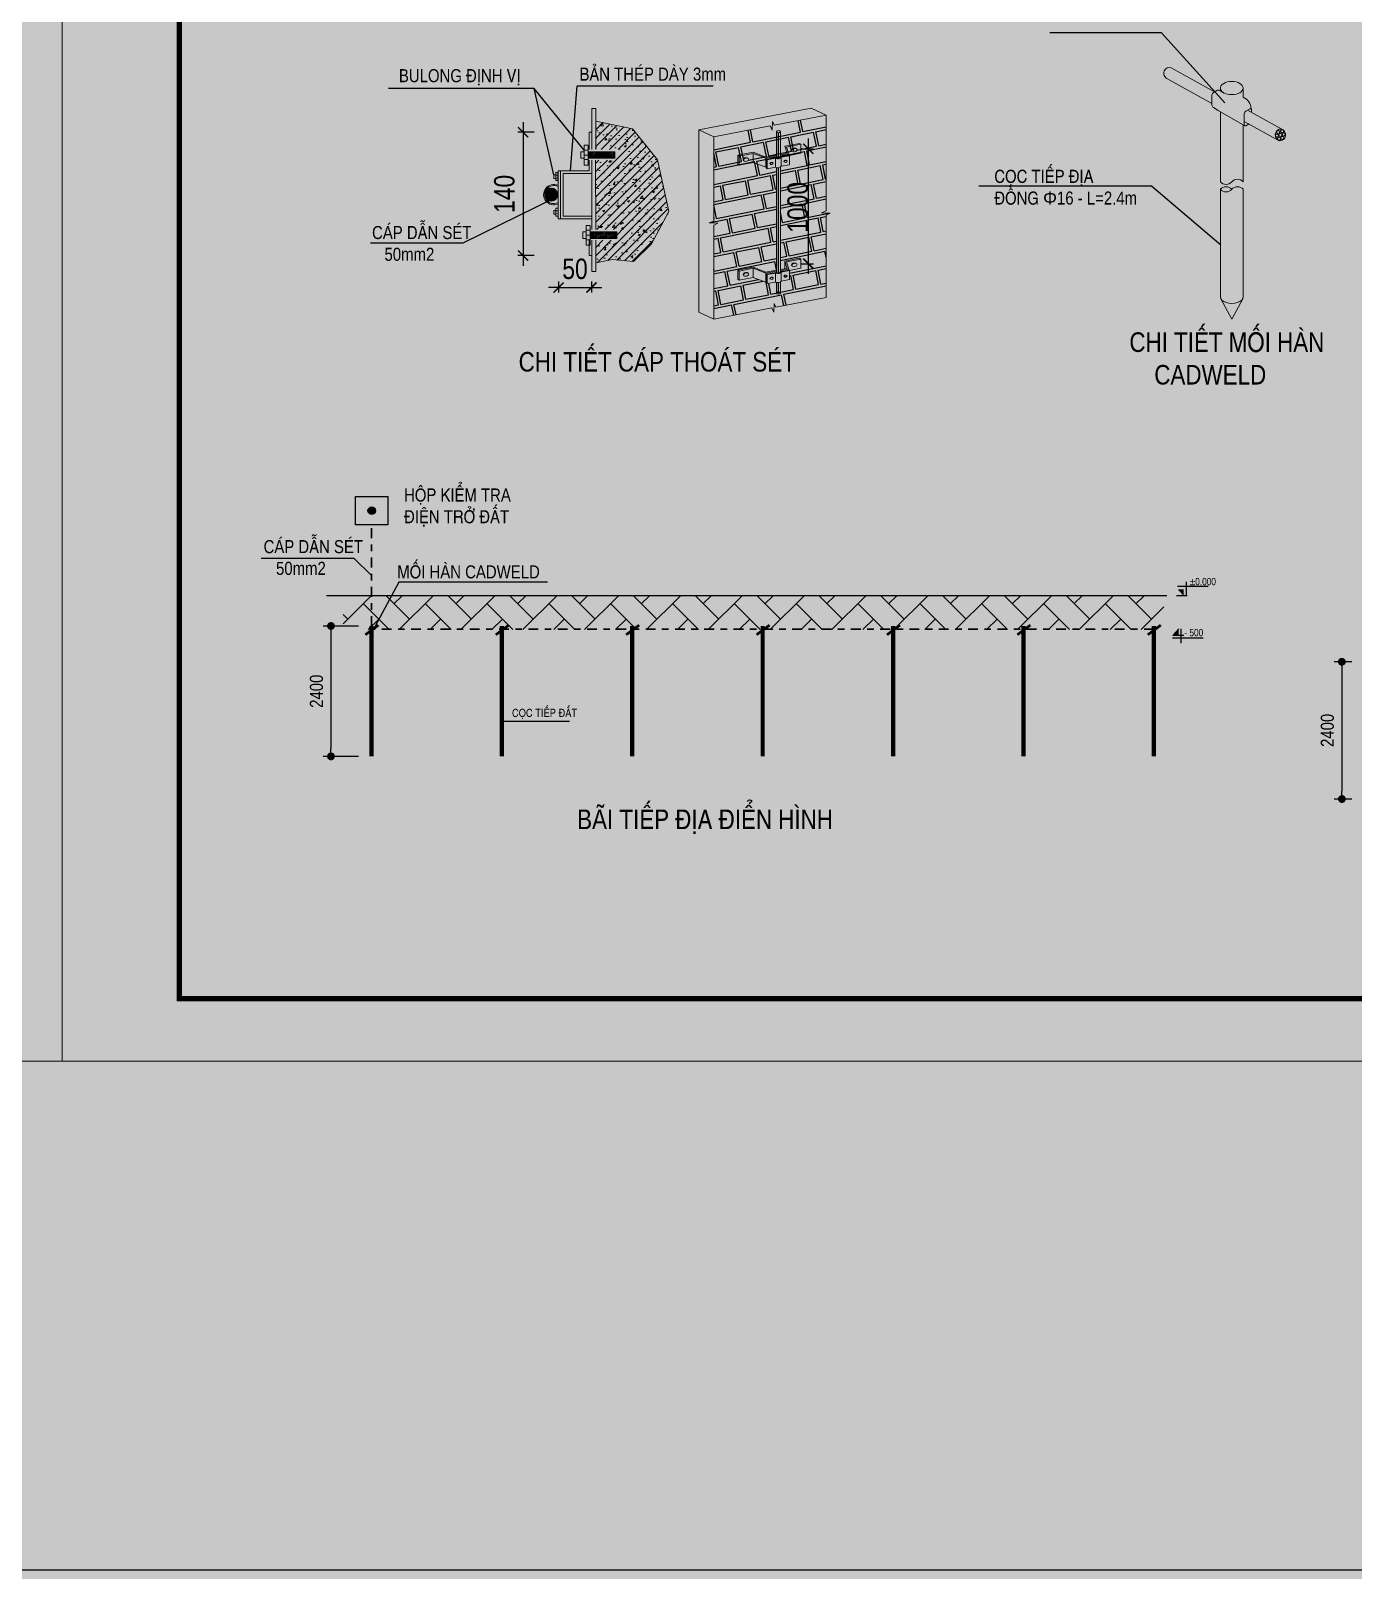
# Model space of a CAD drawing. Header units: millimetres. Extents: x 100 to 288, y -65 to 177.
# Drawn here: x 158.38 to 178.68, y -64.85 to -41.23 of the extents above; entities that cross this region are included whole.
import ezdxf

# ---------------------------------------------------------------- set-up
doc = ezdxf.new("R2010")
doc.units = ezdxf.units.MM
doc.header["$LTSCALE"] = 0.3
doc.header["$MEASUREMENT"] = 0
doc.header["$PDMODE"] = 2
for name, pattern in [('ACAD_ISO03W100', [30, 12, -18]), ('DASHDOT', [1, 0.5, -0.25, 0, -0.25]), ('DASHED', [0.75, 0.5, -0.25])]:
    doc.linetypes.add(name, pattern=pattern)
doc.layers.get('0').update_dxf_attribs({"linetype": 'CONTINUOUS', "lineweight": 13})
doc.layers.get('DEFPOINTS').update_dxf_attribs({"linetype": 'CONTINUOUS', "lineweight": 13})
for name, color, linetype in [('DAUCAT7', 7, 'CONTINUOUS'), ('DAY DAN SET', 100, 'CONTINUOUS'), ('DAY_AM_TRAN', 1, 'DASHDOT'), ('HACTH', 8, 'CONTINUOUS'), ('HATCH', 8, 'CONTINUOUS'), ('LAYER 1', 1, 'CONTINUOUS'), ('LAYER3', 34, 'CONTINUOUS'), ('LAYER7', 7, 'CONTINUOUS'), ('RANH', 1, 'CONTINUOUS'), ('SET', 5, 'CONTINUOUS'), ('TEXT', 1, 'CONTINUOUS'), ('wall', 7, 'CONTINUOUS')]:
    doc.layers.add(name, color=color, linetype=linetype)
doc.layers.add('ELECTRIC-LINE-10', color=4, linetype='ACAD_ISO03W100', lineweight=20)
doc.layers.add('HACH', color=8, linetype='CONTINUOUS', lineweight=13)
doc.styles.add('AVO', font='VAVON.TTF')
doc.styles.add('HELVE-KT', font='VHELVCN.TTF')
doc.styles.add('style1', font='VHELVCN.TTF')
doc.styles.add('text dim', font='VHARIAL.TTF', dxfattribs={"width": 0.8})
doc.styles.add('VNI-HELVE', font='VHELVCN.TTF', dxfattribs={"height": 0.2})
doc.dimstyles.new('1-100', dxfattribs={"dimtxt": 0.2, "dimasz": 0.12, "dimexe": 0.12, "dimexo": 0.2, "dimgap": 0.12, "dimtad": 1, "dimdec": 3, "dimzin": 4, "dimdsep": 46, "dimtxsty": 'HELVE-KT', "dimblk1": 'DOT', "dimblk2": 'DOT', "dimsah": 1, "dimcen": -0.18, "dimadec": 3, "dimazin": 0, "dimtfac": 1, "dimtdec": 3, "dimtmove": 2, "dimatfit": 3, "dimldrblk": 'DOT', "dimfxl": 0, "dimtolj": 1, "dimtzin": 4, "dimarcsym": 0})
doc.dimstyles.new('1-50', dxfattribs={"dimtxt": 0.2, "dimasz": 0.12, "dimexe": 0.12, "dimexo": 0.2, "dimgap": 0.12, "dimtad": 1, "dimdec": 3, "dimlfac": 0.5, "dimzin": 4, "dimdsep": 46, "dimtxsty": 'HELVE-KT', "dimblk1": 'DOT', "dimblk2": 'DOT', "dimsah": 1, "dimcen": -0.18, "dimadec": 3, "dimazin": 0, "dimtfac": 1, "dimtdec": 3, "dimtmove": 2, "dimatfit": 3, "dimldrblk": 'DOT', "dimfxl": 0, "dimtolj": 1, "dimtzin": 4, "dimarcsym": 0})
doc.dimstyles.new('1.100 chu 300', dxfattribs={"dimtxt": 200, "dimasz": 120, "dimexe": 100, "dimexo": 100, "dimgap": 100, "dimtad": 1, "dimdec": 0, "dimzin": 0, "dimdsep": 46, "dimtxsty": 'style1', "dimblk": 'DOT', "dimcen": 10, "dimclrd": 8, "dimclre": 8, "dimclrt": 21, "dimadec": 0, "dimazin": 0, "dimtfac": 1, "dimtdec": 0, "dimtofl": 0, "dimtmove": 0, "dimatfit": 3, "dimldrblk": 'DOT', "dimfxl": 0, "dimtolj": 1, "dimtzin": 0, "dimarcsym": 0})
doc.dimstyles.new('LE', dxfattribs={"dimscale": 0, "dimtxt": 150, "dimasz": 200, "dimexe": 1, "dimexo": 20, "dimgap": 75, "dimtad": 1, "dimdec": 0, "dimlfac": 5, "dimzin": 12, "dimdsep": 46, "dimtxsty": 'style1', "dimcen": 2.5, "dimdle": 1, "dimclrd": 8, "dimclre": 8, "dimclrt": 3, "dimadec": 0, "dimazin": 0, "dimtfac": 1, "dimtdec": 0, "dimtmove": 0, "dimatfit": 3, "dimfxl": 0, "dimarcsym": 0})

# ---------------------------------------------------------------- blocks, each defined once
blk = doc.blocks.new('_DOT')
at = {"color": 0, "linetype": 'ByBlock'}
blk.add_line((-0.5, 0), (-1, 0), dxfattribs=at)
at = {"color": 0, "linetype": 'ByBlock', "const_width": 0.5}
blk.add_lwpolyline([(-0.25, 0, 1), (0.25, 0, 1)], format="xyb", close=True, dxfattribs=at)
blk = doc.blocks.new('*D1015')
at = {"layer": 'DEFPOINTS', "color": 0, "linetype": 'Continuous', "lineweight": -2, "ltscale": 0.08}
for p in [(163.607, -50.361), (162.985, -52.362), (163.607, -52.362)]:
    blk.add_point(p, dxfattribs=at)
at = {"layer": 'HACTH', "color": 0, "linetype": 'Continuous', "lineweight": -2, "ltscale": 0.08}
for p, q in [((163.407, -50.361), (162.865, -50.361)), ((162.985, -50.481), (162.985, -52.242)), ((163.407, -52.362), (162.865, -52.362))]:
    blk.add_line(p, q, dxfattribs=at)
at = {"layer": 'HACTH', "color": 0, "linetype": 'Continuous', "lineweight": -2, "ltscale": 0.08, "xscale": 0.12, "yscale": 0.12, "zscale": 0.12}
for p, rotation in [((162.985, -50.361), 90), ((162.985, -52.362), 270)]:
    blk.add_blockref('_DOT', p, dxfattribs=dict(at, rotation=rotation))
at = {"layer": 'HACTH', "color": 0, "linetype": 'Continuous', "ltscale": 0.08, "insert": (162.763, -51.362), "char_height": 0.2, "attachment_point": 5, "rotation": 90, "style": 'HELVE-KT'}
blk.add_mtext('\\A1;2400', dxfattribs=at)
blk = doc.blocks.new('_ARCHTICK')
at = {"color": 0, "linetype": 'ByBlock', "const_width": 0.15}
blk.add_lwpolyline([(-0.5, -0.5), (0.5, 0.5)], dxfattribs=at)
blk = doc.blocks.new('*D1018')
at = {"layer": 'DEFPOINTS', "color": 0, "lineweight": -2}
for p in [(178.653, -50.91, -4.415), (178.501, -53.016), (178.653, -53.016, -4.415)]:
    blk.add_point(p, dxfattribs=at)
at = {"layer": 'LAYER 1', "color": 0, "lineweight": -2}
for p, q in [((178.453, -50.91), (178.381, -50.91)), ((178.501, -51.03), (178.501, -52.896)), ((178.453, -53.016), (178.381, -53.016))]:
    blk.add_line(p, q, dxfattribs=at)
at = {"layer": 'LAYER 1', "color": 0, "lineweight": -2, "xscale": 0.12, "yscale": 0.12, "zscale": 0.12}
for p, rotation in [((178.501, -50.91), 90), ((178.501, -53.016), 270)]:
    blk.add_blockref('_DOT', p, dxfattribs=dict(at, rotation=rotation))
at = {"layer": 'LAYER 1', "color": 0, "insert": (178.279, -51.963), "char_height": 0.2, "attachment_point": 5, "rotation": 90, "style": 'HELVE-KT'}
blk.add_mtext('\\A1;2400', dxfattribs=at)

msp = doc.modelspace()

# ---------------------------------------------------------------- hatches: boundary and pattern name
h = msp.add_hatch()
h.set_pattern_fill('AR-CONC', color=256, scale=0.045651, style=0)
h.set_pattern_definition([(50, (128.06276, -64.81456), (0.3274373, -0.028647), [0.0342383, -0.3766217]), (355, (128.06276, -64.81456), (-0.0633415, 0.3433841), [0.0273907, -0.3012974]), (100.4514, (128.09005, -64.81694), (0.264096, 0.3147369), [0.029098, -0.3200792]), (46.1842, (128.06276, -64.72325), (0.4872075, -0.0755613), [0.0513575, -0.5649326]), (96.6356, (128.10336, -64.72955), (0.426684, 0.4446957), [0.043647, -0.480119]), (351.1842, (128.06276, -64.72325), (0.4266836, 0.444696), [0.041086, -0.451946]), (21, (128.1084, -64.74608), (0.2724948, -0.1838), [0.0342383, -0.3766217]), (326, (128.1084, -64.74608), (0.1110762, 0.331039), [0.0273907, -0.3012974]), (71.4514, (128.13112, -64.7614), (0.383571, 0.1472388), [0.029098, -0.3200792]), (37.5, (128.06276, -64.81456), (0.0055511, 0.15196977), [0, -0.2976453, 0, -0.3058625, 0, -0.3024387]), (7.5, (128.06276, -64.81456), (0.1200942, 0.18005336), [0, -0.1743873, 0, -0.2907976, 0, -0.1152691]), (327.5, (127.96096, -64.81456), (0.24369592, -0.01029655), [0, -0.1141278, 0, -0.3560787, 0, -0.4724891]), (317.5, (127.9153, -64.81456), (0.266231, 0.045699), [0, -0.1483661, 0, -0.2364728, 0, -0.3355357])])
h.paths.add_polyline_path([(167.99552, -43.20469), (167.61499, -42.73019), (167.0478, -42.61308), (167.0478, -42.78301), (167.0478, -43.04666), (167.55684, -43.04666), (167.55684, -43.21076), (167.04705, -43.21076), (167.04999, -44.27702), (167.55684, -44.27702), (167.55684, -44.44112), (167.04924, -44.44112), (167.04924, -44.67547), (167.04924, -44.78566), (167.30687, -44.73786), (167.62799, -44.76886), (167.90239, -44.49481), (168.17223, -43.99968)])
h = msp.add_hatch()
h.set_pattern_fill('ANSI32', color=8, scale=0.074532, style=0)
h.set_pattern_definition([(45, (135.325356, -64.619172), (-0.019763398, 0.019763398), []), (45, (135.338532, -64.619172), (-0.019763398, 0.019763398), [])])
h.paths.add_polyline_path([(166.97535, -43.08413), (167.34047, -43.08413), (167.34047, -43.18259), (166.97535, -43.18259), (166.93246, -43.18259), (166.93246, -43.08413)])
h = msp.add_hatch()
h.set_pattern_fill('ANSI37', color=8, scale=0.104345, style=0)
h.set_pattern_definition([(45, (149.474264, -51.604801), (-0.009222919, 0.009222919), []), (135, (149.474264, -51.604801), (-0.009222919, -0.009222919), [])])
h.paths.add_polyline_path([(166.46651, -43.74002, 1), (166.26791, -43.74002, 1)])
h = msp.add_hatch()
h.set_pattern_fill('ANSI32', color=8, scale=0.074532, style=0)
h.set_pattern_definition([(45, (135.36028, -65.848235), (-0.019763398, 0.019763398), []), (45, (135.373455, -65.848235), (-0.019763398, 0.019763398), [])])
h.paths.add_polyline_path([(167.01028, -44.31319), (167.3754, -44.31319), (167.3754, -44.41165), (167.01028, -44.41165), (166.96739, -44.41165), (166.96739, -44.31319)])
at = {"layer": 'HACH'}
h = msp.add_hatch(dxfattribs=at)
h.set_pattern_fill('ANSI31', color=256, scale=0.730418, style=0)
h.set_pattern_definition([(45, (128.06276, -64.814555), (-0.06456043, 0.06456043), [])])
h.paths.add_polyline_path([(167.99552, -43.20469), (167.61499, -42.73019), (167.0478, -42.61308), (167.0478, -42.78301), (167.0478, -43.04666), (167.55684, -43.04666), (167.55684, -43.21076), (167.04705, -43.21076), (167.04999, -44.27702), (167.55684, -44.27702), (167.55684, -44.44112), (167.04924, -44.44112), (167.04924, -44.67547), (167.04924, -44.78566), (167.30687, -44.73786), (167.62799, -44.76886), (167.90239, -44.49481), (168.17223, -43.99968)])
at = {"layer": 'HACTH'}
h = msp.add_hatch(dxfattribs=at)
h.set_pattern_fill('AR-BRELM', color=256, scale=0.097824, angle=11.5, style=0)
h.set_pattern_definition([(11.5, (106.3833, -74.39997), (-0.1040287, 0.511317), [0.7459067, -0.036684]), (11.5, (106.3394, -74.1843), (-0.1040287, 0.511317), [0.7459067, -0.036684]), (11.5, (106.523, -74.1053), (-0.1040287, 0.511317), [0.3546114, -0.036684]), (11.5, (106.4791, -73.8896), (-0.1040287, 0.511317), [0.3546114, -0.036684]), (101.5, (106.3833, -74.4), (-0.76688, -0.1560235), [0.2201036, -0.3016887]), (101.5, (106.34734, -74.4073), (-0.76688, -0.1560235), [0.2201036, -0.3016887]), (101.5, (106.523, -74.1053), (-0.38344, -0.0780117), [0.2201036, -0.3016887]), (101.5, (106.48705, -74.1126), (-0.38344, -0.0780117), [0.2201036, -0.3016887])])
h.paths.add_polyline_path([(168.86052, -42.85281), (168.86052, -44.147), (168.79149, -44.1759), (168.92416, -44.18099), (168.86052, -44.21158), (168.86052, -45.65091), (169.75408, -45.47936), (169.78467, -45.54301), (169.78977, -45.41033), (169.81385, -45.46789), (170.5835, -45.32012), (170.5835, -44.05458), (170.64714, -44.02399), (170.51447, -44.01889), (170.5835, -43.99), (170.5835, -42.52202), (169.78723, -42.67489), (169.76314, -42.61734), (169.75805, -42.75001), (169.72746, -42.68637)])
h.paths.add_polyline_path([(169.82346, -44.48686), (169.82346, -44.90155), (169.66105, -44.93069), (169.46614, -44.85463), (169.23189, -44.8996), (169.23189, -45.0379), (169.25058, -45.05123), (169.46493, -45.01007), (169.65734, -45.08435), (169.66958, -45.0822), (169.66958, -45.09918), (169.67839, -45.10654), (169.80904, -45.08354, 0.34902481), (169.89605, -45.06822), (170.02436, -45.0452), (170.02436, -44.90225), (170.19738, -44.86945), (170.19738, -44.73116), (170.1787, -44.71783), (169.95133, -44.76148), (169.95133, -44.87862), (169.88215, -44.89102), (169.88215, -44.48686), (169.88215, -43.31726, -0.21921384), (169.82346, -43.32638)], flags=16)
h.paths.add_polyline_path([(169.67839, -44.96812), (169.67839, -44.96825), (169.67851, -44.96822)], flags=0)
h.paths.add_polyline_path([(170.0141, -44.89908), (170.0141, -44.89774), (170.01544, -44.89884)], flags=0)
h.paths.add_polyline_path([(169.67839, -43.20521), (169.67851, -43.20518), (169.67839, -43.20508)], flags=16)
edge = h.paths.add_edge_path(flags=16)
edge.add_ellipse((169.3574, -43.20424), major_axis=(0.03948, 0.00821), ratio=0.63103008, start_angle=0, end_angle=360)
edge.add_ellipse((169.35145, -43.1983), major_axis=(0.03948, 0.00821), ratio=0.63103008, start_angle=13.899275, end_angle=211.092421, ccw=False)
h.paths.add_polyline_path([(170.0141, -43.13604), (170.0141, -43.1347), (170.01544, -43.1358)], flags=16)
edge = h.paths.add_edge_path(flags=16)
edge.add_ellipse((169.74973, -43.26351), major_axis=(0.02369, 0.00493), ratio=0.63103008, start_angle=0, end_angle=360)
edge.add_ellipse((169.74616, -43.25995), major_axis=(0.02369, 0.00493), ratio=0.63103008, start_angle=13.899275, end_angle=211.092421, ccw=False)
edge = h.paths.add_edge_path(flags=16)
edge.add_ellipse((169.96356, -43.23028), major_axis=(0.02369, 0.00493), ratio=0.63103008, start_angle=0, end_angle=360)
edge.add_ellipse((169.95999, -43.22672), major_axis=(0.02369, 0.00493), ratio=0.63103008, start_angle=13.899275, end_angle=211.092421, ccw=False)
edge = h.paths.add_edge_path(flags=0)
edge.add_ellipse((169.35145, -44.96134), major_axis=(0.03948, 0.00821), ratio=0.63103008, start_angle=13.899275, end_angle=211.092421, ccw=False)
edge.add_ellipse((169.3574, -44.96728), major_axis=(0.03948, 0.00821), ratio=0.63103008, start_angle=0, end_angle=360)
edge = h.paths.add_edge_path(flags=0)
edge.add_ellipse((170.09273, -44.8148), major_axis=(0.03948, 0.00821), ratio=0.63103008, start_angle=13.899275, end_angle=211.092421, ccw=False)
edge.add_ellipse((170.09868, -44.82074), major_axis=(0.03948, 0.00821), ratio=0.63103008, start_angle=0, end_angle=360)
edge = h.paths.add_edge_path(flags=0)
edge.add_ellipse((169.74616, -45.02299), major_axis=(0.02369, 0.00493), ratio=0.63103008, start_angle=13.899275, end_angle=211.092421, ccw=False)
edge.add_ellipse((169.74973, -45.02655), major_axis=(0.02369, 0.00493), ratio=0.63103008, start_angle=0, end_angle=360)
edge = h.paths.add_edge_path(flags=16)
edge.add_ellipse((170.09273, -43.05176), major_axis=(0.03948, 0.00821), ratio=0.63103008, start_angle=13.899275, end_angle=211.092421, ccw=False)
edge.add_ellipse((170.09868, -43.0577), major_axis=(0.03948, 0.00821), ratio=0.63103008, start_angle=0, end_angle=360)
edge = h.paths.add_edge_path(flags=0)
edge.add_ellipse((169.95999, -44.98976), major_axis=(0.02369, 0.00493), ratio=0.63103008, start_angle=13.899275, end_angle=211.092421, ccw=False)
edge.add_ellipse((169.96356, -44.99333), major_axis=(0.02369, 0.00493), ratio=0.63103008, start_angle=0, end_angle=360)
at = {"layer": 'HATCH', "lineweight": -2}
for points in [[(163.66786, -48.59067, 1), (163.55304, -48.59067, 1)], [(175.98385, -49.80018), (176.07276, -49.80018), (176.07276, -49.89945)], [(175.99655, -50.40442), (175.99655, -50.50711), (175.90459, -50.50711)]]:
    msp.add_hatch(color=256, dxfattribs=at).paths.add_polyline_path(points)
h = msp.add_hatch(dxfattribs=at)
h.set_pattern_fill('AR-HBONE', color=256, scale=0.003302, style=0)
h.set_pattern_definition([(45, (160.15894, -47.17063), (5e-17, 0.4744994), [1.006565, -0.335522]), (135, (160.3962, -46.93338), (5e-17, 0.4744994), [1.006565, -0.335522])])
h.paths.add_polyline_path([(175.7663, -49.9005), (163.17184, -49.9005), (163.17184, -50.41576), (175.7663, -50.41576)])

# ---------------------------------------------------------------- linework, layer by layer
for p, q in [((166.9872, -42.78301), (166.9872, -42.41812)), ((166.9872, -42.41812), (167.0478, -42.41812)), ((167.0478, -42.78301), (167.0478, -42.41812)), ((168.63056, -42.74511), (170.35354, -42.41432)), ((169.78723, -42.67489), (170.5835, -42.52202)), ((170.35354, -42.41432), (170.5835, -42.52202)), ((170.5835, -42.52202), (170.5835, -43.99)), ((167.0478, -42.61308), (167.61499, -42.73019)), ((167.61499, -42.73019), (167.99552, -43.20469)), ((168.63056, -42.74511), (168.63056, -45.54322)), ((168.63056, -42.74511), (168.86052, -42.85281)), ((168.86052, -42.85281), (169.72746, -42.68637)), ((169.75805, -42.75001), (169.72746, -42.68637)), ((169.76314, -42.61734), (169.75805, -42.75001)), ((169.78723, -42.67489), (169.76314, -42.61734)), ((166.87228, -42.98205), (166.87228, -43.28673)), ((166.93246, -42.98205), (166.87228, -42.98205)), ((166.93246, -43.28673), (166.93246, -42.98205)), ((166.94831, -43.04666), (166.94831, -42.78301)), ((166.94831, -42.78301), (166.9872, -42.78301)), ((166.9872, -43.04666), (166.9872, -42.78301)), ((167.0478, -43.04666), (167.0478, -42.78301)), ((168.86052, -42.85281), (168.86052, -44.147)), ((169.82346, -43.17844), (169.82346, -42.77514)), ((169.88215, -43.16762), (169.88215, -42.77514)), ((169.95133, -42.99844), (170.1787, -42.95478)), ((169.97727, -43.01038), (170.19738, -42.96812)), ((170.19738, -42.96812), (170.1787, -42.95478)), ((170.19738, -42.96812), (170.19738, -43.10641)), ((166.87228, -43.08198), (166.8181, -43.08198)), ((166.8181, -43.08198), (166.8181, -43.18281)), ((166.8181, -43.18281), (166.87228, -43.18281)), ((166.87228, -43.05667), (166.93246, -43.05667)), ((166.87228, -43.13439), (166.93246, -43.13336)), ((166.87228, -43.20383), (166.93246, -43.20383)), ((166.94831, -43.37524), (166.94831, -43.21076)), ((166.97535, -43.08413), (167.34047, -43.08413)), ((166.97535, -43.18259), (167.34047, -43.18259)), ((166.98645, -43.21076), (166.98939, -44.27702)), ((167.04705, -43.2106), (167.04999, -44.27685)), ((167.34047, -43.18259), (167.34047, -43.08413)), ((167.35611, -43.21076), (167.52021, -43.04666)), ((167.48523, -43.21076), (167.55684, -43.13915)), ((167.99552, -43.20469), (168.17223, -43.99968)), ((169.23189, -43.13656), (169.46614, -43.09159)), ((169.23189, -43.13656), (169.23189, -43.27485)), ((169.23189, -43.13656), (169.25058, -43.14989)), ((169.25058, -43.14989), (169.46493, -43.10874)), ((169.25058, -43.14989), (169.25058, -43.28819)), ((169.46493, -43.10874), (169.46493, -43.24703)), ((169.46493, -43.10874), (169.65734, -43.18302)), ((169.46614, -43.09159), (169.66105, -43.16765)), ((169.65734, -43.18302), (169.82346, -43.15377)), ((169.65734, -43.18302), (169.65734, -43.32131)), ((169.66105, -43.16765), (169.82346, -43.13851)), ((169.66958, -43.19784), (169.81064, -43.17254)), ((169.66958, -43.19784), (169.66958, -43.33613)), ((169.67851, -43.20518), (169.66958, -43.19784)), ((169.67839, -43.20521), (169.80904, -43.18177)), ((169.67839, -43.20521), (169.67839, -43.3435)), ((169.80904, -43.18177), (169.80904, -43.32049)), ((169.88215, -43.12798), (169.98851, -43.1089)), ((169.88215, -43.14343), (170.0141, -43.12031)), ((169.89165, -43.158), (170.01544, -43.1358)), ((169.89636, -43.1661), (170.02436, -43.14314)), ((169.89636, -43.1661), (169.89636, -43.30512)), ((169.95133, -42.99844), (169.98851, -43.1089)), ((169.97727, -43.01038), (170.0141, -43.12031)), ((170.0141, -43.12031), (170.0141, -43.13604)), ((170.02436, -43.14314), (170.01544, -43.1358)), ((170.02048, -43.13994), (170.19738, -43.10641)), ((170.02436, -43.14314), (170.02436, -43.28216)), ((166.40471, -43.4368), (166.40471, -43.49326)), ((166.43505, -43.4368), (166.40471, -43.4368)), ((166.43461, -43.40209), (166.43461, -43.52628)), ((166.46831, -43.40209), (166.43461, -43.40209)), ((166.43461, -43.44387), (166.46831, -43.44387)), ((166.46831, -43.52628), (166.46831, -43.40209)), ((166.94831, -43.37524), (166.47107, -43.37712)), ((166.47107, -43.37712), (166.47107, -44.11253)), ((166.50996, -43.37524), (166.50996, -44.11253)), ((166.9872, -43.41415), (166.548, -43.41415)), ((166.54801, -43.41415), (166.54801, -44.07364)), ((166.87228, -43.28673), (166.93246, -43.28673)), ((169.23189, -43.27485), (169.25058, -43.28819)), ((169.25058, -43.28819), (169.46493, -43.24703)), ((169.46493, -43.24703), (169.65734, -43.32131)), ((169.65734, -43.32131), (169.66958, -43.31916)), ((169.66958, -43.33613), (169.67839, -43.3435)), ((169.67839, -43.3435), (169.80904, -43.32049)), ((169.82346, -44.48686), (169.82346, -43.32638)), ((169.88215, -44.48686), (169.88215, -43.31726)), ((169.89636, -43.30512), (170.02436, -43.28216)), ((166.40471, -43.49326), (166.43505, -43.49326)), ((166.43461, -43.4874), (166.46831, -43.48682)), ((166.43461, -43.52628), (166.46831, -43.52628)), ((166.43687, -43.98282), (166.40653, -43.98282)), ((166.40653, -43.98282), (166.40653, -44.03928)), ((166.40653, -44.03928), (166.43687, -44.03928)), ((166.47013, -43.94811), (166.43642, -43.94811)), ((166.43642, -43.94811), (166.43642, -44.0723)), ((166.43642, -43.98989), (166.47013, -43.98989)), ((166.43642, -44.03342), (166.47013, -44.03284)), ((166.43642, -44.0723), (166.47013, -44.0723)), ((166.47013, -44.0723), (166.47013, -43.94811)), ((166.47107, -44.11253), (166.98894, -44.11243)), ((166.54801, -44.07364), (166.99435, -44.07364)), ((168.17223, -43.99968), (167.90239, -44.49481)), ((168.86052, -44.147), (168.79149, -44.1759)), ((168.79149, -44.1759), (168.92416, -44.18099)), ((170.5835, -43.99), (170.51447, -44.01889)), ((170.51447, -44.01889), (170.64714, -44.02399)), ((170.64714, -44.02399), (170.5835, -44.05458)), ((170.5835, -44.05458), (170.5835, -45.32012)), ((166.90383, -44.31199), (166.84965, -44.31199)), ((166.84965, -44.31199), (166.84965, -44.41283)), ((166.84965, -44.41283), (166.90383, -44.41283)), ((166.90383, -44.21207), (166.90383, -44.51675)), ((166.96401, -44.21207), (166.90383, -44.21207)), ((166.90383, -44.28669), (166.96401, -44.28669)), ((166.90383, -44.36441), (166.96401, -44.36338)), ((166.96401, -44.51675), (166.96401, -44.21207)), ((167.00691, -44.31415), (167.37203, -44.31415)), ((167.00691, -44.4126), (167.37203, -44.4126)), ((167.4839, -44.24506), (167.3688, -44.36702)), ((167.37203, -44.31415), (167.37203, -44.4126)), ((167.41696, -44.44112), (167.55684, -44.30124)), ((168.92416, -44.18099), (168.86052, -44.21158)), ((168.86052, -44.21158), (168.86052, -45.65091)), ((166.90383, -44.43384), (166.96401, -44.43384)), ((166.90383, -44.51675), (166.96401, -44.51675)), ((166.94975, -44.67547), (166.94975, -44.44112)), ((166.98864, -44.67547), (166.98864, -44.44112)), ((167.04924, -44.67547), (167.04924, -44.44112)), ((167.90239, -44.49481), (167.62799, -44.76886)), ((169.82346, -44.94149), (169.82346, -44.48686)), ((169.88215, -44.93066), (169.88215, -44.48686)), ((166.94975, -44.67547), (166.98864, -44.67547)), ((166.98864, -44.67547), (166.98864, -44.91835)), ((166.98864, -44.79691), (166.98864, -44.91835)), ((167.04924, -44.67547), (167.04924, -44.91835)), ((167.30687, -44.73786), (167.04924, -44.78566)), ((167.04924, -44.79691), (167.04924, -44.91835)), ((167.30687, -44.73786), (167.30687, -44.73786)), ((167.62799, -44.76886), (167.30687, -44.73786)), ((169.23189, -44.8996), (169.46614, -44.85463)), ((169.25058, -44.91293), (169.46493, -44.87178)), ((169.46493, -44.87178), (169.65734, -44.94606)), ((169.46493, -44.87178), (169.46493, -45.01007)), ((169.46614, -44.85463), (169.66105, -44.93069)), ((169.88215, -44.89102), (169.98851, -44.87194)), ((169.88215, -44.90647), (170.0141, -44.88335)), ((169.95133, -44.76148), (170.1787, -44.71783)), ((169.95133, -44.76148), (169.95133, -44.87862)), ((169.95133, -44.76148), (169.98851, -44.87194)), ((169.97727, -44.77342), (170.19738, -44.73116)), ((169.97727, -44.77342), (170.0141, -44.88335)), ((170.0141, -44.88335), (170.0141, -44.89908)), ((170.02048, -44.90299), (170.19738, -44.86945)), ((170.19738, -44.73116), (170.1787, -44.71783)), ((170.19738, -44.73116), (170.19738, -44.86945)), ((166.98864, -44.91835), (167.04924, -44.91835)), ((169.23189, -44.8996), (169.25058, -44.91293)), ((169.23189, -44.8996), (169.23189, -45.0379)), ((169.23189, -45.0379), (169.25058, -45.05123)), ((169.25058, -44.91293), (169.25058, -45.05123)), ((169.25058, -45.05123), (169.46493, -45.01007)), ((169.46493, -45.01007), (169.65734, -45.08435)), ((169.65734, -44.94606), (169.82346, -44.91681)), ((169.65734, -44.94606), (169.65734, -45.08435)), ((169.65734, -45.08435), (169.66958, -45.0822)), ((169.66105, -44.93069), (169.82346, -44.90155)), ((169.66958, -44.96088), (169.81064, -44.93558)), ((169.66958, -44.96088), (169.66958, -45.09918)), ((169.67851, -44.96822), (169.66958, -44.96088)), ((169.66958, -45.09918), (169.67839, -45.10654)), ((169.67839, -44.96825), (169.80904, -44.94481)), ((169.67839, -44.96825), (169.67839, -45.10654)), ((169.67839, -45.10654), (169.80904, -45.08354)), ((169.80904, -44.94481), (169.80904, -45.08354)), ((169.82346, -45.25137), (169.82346, -45.08942)), ((169.88215, -45.25137), (169.88215, -45.0803)), ((169.89165, -44.92104), (170.01544, -44.89884)), ((169.89636, -44.92914), (170.02436, -44.90618)), ((169.89636, -44.92914), (169.89636, -45.06816)), ((169.89636, -45.06816), (170.02436, -45.0452)), ((170.02436, -44.90618), (170.01544, -44.89884)), ((170.02436, -44.90618), (170.02436, -45.0452)), ((169.81385, -45.46789), (170.5835, -45.32012)), ((168.63056, -45.54322), (168.86052, -45.65091)), ((168.86052, -45.65091), (169.75408, -45.47936)), ((169.78467, -45.54301), (169.75408, -45.47936)), ((169.78977, -45.41033), (169.78467, -45.54301)), ((169.81385, -45.46789), (169.78977, -45.41033))]:
    msp.add_line(p, q)
at = {"color": 5, "linetype": 'DASHDOT', "lineweight": 30}
for p, q in [((163.60686, -50.3609), (163.60686, -48.80936)), ((175.6155, -50.41142), (163.60686, -50.41142))]:
    msp.add_line(p, q, dxfattribs=at)
for points in [[(166.97535, -43.08413), (166.93246, -43.08413), (166.93246, -43.18259), (166.97535, -43.18259)], [(167.00691, -44.4126), (166.96401, -44.4126), (166.96401, -44.31415), (167.00691, -44.31415)]]:
    msp.add_lwpolyline(points)
at = {"color": 8}
msp.add_circle((166.36721, -43.74002), 0.0993, dxfattribs=at)
for centre, radius, start, end in [((169.84291, -43.11937), 0.071, 241.505212, 318.835242), ((169.84291, -43.11937), 0.06219, 238.741763, 321.598691), ((169.84291, -43.2581), 0.071, 241.505212, 318.835242), ((166.40526, -43.74104), 0.15592, 67.360126, 294.965259), ((166.4048, -43.7399), 0.13901, 61.531929, 295.199689), ((169.84291, -44.88241), 0.071, 241.505212, 318.835242), ((169.84291, -45.02114), 0.071, 241.505212, 318.835242), ((169.84291, -44.88241), 0.06219, 238.741763, 321.598691)]:
    msp.add_arc(centre, radius, start, end)
for centre, major_axis, ratio in [((169.85281, -42.77514), (-0.02935, 0), 0.5501042), ((169.3574, -43.20424), (0.03948, 0.00821), 0.63103008), ((169.96356, -43.23028), (0.02369, 0.00493), 0.63103008), ((170.09868, -43.0577), (0.03948, 0.00821), 0.63103008), ((169.74973, -43.26351), (0.02369, 0.00493), 0.63103008), ((170.09868, -44.82074), (0.03948, 0.00821), 0.63103008), ((169.3574, -44.96728), (0.03948, 0.00821), 0.63103008), ((169.74973, -45.02655), (0.02369, 0.00493), 0.63103008), ((169.96356, -44.99333), (0.02369, 0.00493), 0.63103008), ((169.85281, -45.25137), (-0.02935, 0), 0.5501042)]:
    msp.add_ellipse(centre, major_axis=major_axis, ratio=ratio)
for centre, major_axis in [((169.35145, -43.1983), (0.03948, 0.00821)), ((169.95999, -43.22672), (0.02369, 0.00493)), ((170.09273, -43.05176), (0.03948, 0.00821)), ((169.74616, -43.25995), (0.02369, 0.00493)), ((170.09273, -44.8148), (0.03948, 0.00821)), ((169.35145, -44.96134), (0.03948, 0.00821)), ((169.74616, -45.02299), (0.02369, 0.00493)), ((169.95999, -44.98976), (0.02369, 0.00493))]:
    msp.add_ellipse(centre, major_axis=major_axis, ratio=0.63103008, start_param=0.24258811, end_param=3.68425778)
at = {"layer": 'DAUCAT7', "ltscale": 0.8}
msp.add_lwpolyline([(175.8166, -49.90022), (162.91766, -49.90022)], dxfattribs=at)
at = {"layer": 'DAY DAN SET', "color": 7, "linetype": 'ByBlock'}
for p, q in [((165.93303, -42.62627), (165.93303, -44.8322)), ((170.31076, -42.88053), (170.31076, -44.95704)), ((166.47833, -45.16676), (166.3216, -45.16676)), ((166.47833, -45.16676), (166.98313, -45.16676)), ((166.98313, -45.16676), (167.13986, -45.16676))]:
    msp.add_line(p, q, dxfattribs=at)
at = {"layer": 'DAY DAN SET', "color": 9, "linetype": 'ByBlock'}
for p, q in [((166.10169, -42.78301), (165.85466, -42.78301)), ((170.19738, -43.03726), (170.38913, -43.03726)), ((166.10169, -44.67547), (165.85466, -44.67547)), ((170.19738, -44.80031), (170.38913, -44.80031)), ((166.47833, -45.07414), (166.47833, -45.24513)), ((166.98313, -45.07414), (166.98313, -45.24513))]:
    msp.add_line(p, q, dxfattribs=at)
at = {"layer": 'DAY_AM_TRAN', "linetype": 'DASHED', "ltscale": 13}
for p, q in [((169.85281, -43.18077), (169.85281, -42.79129)), ((169.85281, -44.48686), (169.85281, -43.3284)), ((169.85281, -44.94381), (169.85281, -44.48686)), ((169.85281, -45.23522), (169.85281, -45.09144))]:
    msp.add_line(p, q, dxfattribs=at)
at = {"layer": 'DEFPOINTS', "linetype": 'Continuous', "ltscale": 0.08}
for points in [[(116.85754, -57.04106), (158.85754, -57.04106), (158.85754, -27.34106), (116.85754, -27.34106)], [(158.85754, -57.04106), (200.85754, -57.04106), (200.85754, -27.34106), (158.85754, -27.34106)]]:
    msp.add_lwpolyline(points, close=True, dxfattribs=at)
at = {"layer": 'ELECTRIC-LINE-10', "linetype": 'Continuous', "ltscale": 5}
for p, q in [((176.54754, -42.16417), (175.87914, -41.79248)), ((176.5072, -42.34083), (175.80348, -41.95086)), ((176.5072, -42.21229), (176.5072, -42.36833)), ((176.58307, -42.14366), (176.52869, -42.17505)), ((176.69152, -42.18145), (176.62606, -42.14366)), ((176.63575, -42.14925), (176.63575, -42.10515)), ((176.9868, -42.24636), (176.9868, -42.10516)), ((176.60065, -42.4471), (176.52869, -42.40556)), ((177.01082, -42.68392), (176.60065, -42.4471)), ((176.63575, -42.46737), (176.63575, -43.54448)), ((177.00365, -42.49892), (177.00365, -42.67151)), ((177.02515, -42.46168), (177.09386, -42.42201)), ((177.57695, -42.73735), (177.05299, -42.44561)), ((177.11536, -42.43443), (177.11536, -42.48033)), ((176.9868, -42.67005), (176.9868, -43.54448)), ((177.54008, -42.91461), (177.00365, -42.61642)), ((177.02515, -42.68392), (177.07812, -42.65333)), ((176.63575, -43.65913), (176.63575, -45.31016)), ((176.9868, -43.65913), (176.9868, -45.31016)), ((176.81128, -45.65412), (176.64354, -45.34002)), ((176.81128, -45.65412), (176.97901, -45.34002))]:
    msp.add_line(p, q, dxfattribs=at)
for centre, radius, start, end in [((175.85497, -41.87819), 0.08906, 74.252531, 234.679713), ((176.55019, -42.21229), 0.04299, 120, 180), ((176.60457, -42.18089), 0.04299, 60, 120), ((176.91267, -42.42736), 0.19559, 1.567164, 67.727963), ((176.55019, -42.36833), 0.04299, 180, 240), ((177.04665, -42.49892), 0.04299, 120, 180), ((177.10103, -42.43443), 0.01433, 0, 120), ((177.01799, -42.67151), 0.01433, 180, 300), ((176.72351, -43.46683), 0.11718, 221.501467, 318.498533), ((176.72351, -43.73678), 0.11718, 41.501467, 138.498533), ((176.72351, -43.58148), 0.11718, 221.501467, 318.498533), ((176.89904, -43.62213), 0.11718, 41.501467, 138.498533), ((176.89904, -43.73678), 0.11718, 41.501467, 138.498533)]:
    msp.add_arc(centre, radius, start, end, dxfattribs=at)
msp.add_ellipse((176.81128, -42.10515), major_axis=(-0.17552, 0), ratio=0.57735027, dxfattribs=at)
for centre, major_axis, ratio, start_param, end_param in [((177.55725, -42.82455), (0.01315, 0.08863), 0.87948966, -3.14159265, 3.14159265), ((177.52381, -42.78003), (0.00356, 0.02399), 0.98795047, -15.70796327, -9.42477796), ((177.58343, -42.76875), (0.00356, 0.02399), 0.98795047, -15.70796327, -9.42477796), ((177.50528, -42.83468), (0.00356, 0.02399), 0.98795047, -15.70796327, -9.42477796), ((177.53795, -42.88245), (0.00356, 0.02399), 0.98795047, -15.70796327, -9.42477796), ((177.55763, -42.82455), (0.00356, 0.02399), 0.98795047, -15.70796327, -9.42477796), ((177.58725, -42.87041), (0.00356, 0.02399), 0.98795047, -15.70796327, -9.42477796), ((177.60846, -42.81748), (0.00356, 0.02399), 0.98795047, -15.70796327, -9.42477796), ((176.81128, -45.31016), (0.17552, 0), 0.57735027, 3.14159265, 6.28318531)]:
    msp.add_ellipse(centre, major_axis=major_axis, ratio=ratio, start_param=start_param, end_param=end_param, dxfattribs=at)
at = {"layer": 'HACTH', "ltscale": 50}
msp.add_line((175.57665, -43.61017), (172.93055, -43.61017), dxfattribs=at)
at = {"layer": 'LAYER3', "lineweight": -2, "ltscale": 0.08}
msp.add_lwpolyline([(108.01391, 8.59192), (212.25043, 8.59192), (212.25043, -64.85135), (108.01391, -64.85135)], close=True, dxfattribs=at)
at = {"layer": 'LAYER7', "linetype": 'Continuous', "const_width": 0.08}
msp.add_lwpolyline([(199.85754, -28.3036), (160.65754, -28.3036), (160.65754, -56.07851), (199.85754, -56.07851)], close=True, dxfattribs=at)
at = {"layer": 'SET', "color": 3, "lineweight": -2}
msp.add_line((176.12522, -49.90034), (175.96349, -49.90022), dxfattribs=at)
at = {"layer": 'SET', "lineweight": -2}
msp.add_lwpolyline([(163.36286, -48.37198), (163.85804, -48.37198), (163.85804, -48.80936), (163.36286, -48.80936)], close=True, dxfattribs=at)
at = {"layer": 'SET', "color": 2, "lineweight": -2}
for points in [[(161.91485, -49.32107), (163.33796, -49.32107), (163.60686, -49.58513)], [(166.31039, -49.68703), (164.02599, -49.68703), (163.629, -50.42743)], [(166.64593, -51.82793), (165.6083, -51.82793)]]:
    msp.add_lwpolyline(points, dxfattribs=at)
at = {"layer": 'SET', "color": 3, "lineweight": -2}
for points in [[(176.4497, -49.75623), (175.98012, -49.75623)], [(176.11303, -49.68057), (176.11303, -49.89945)], [(176.37349, -50.54765), (175.90391, -50.54765)], [(176.07499, -50.50711), (175.90459, -50.50711), (175.99655, -50.40442)], [(176.03682, -50.62331), (176.03682, -50.40442)]]:
    msp.add_lwpolyline(points, dxfattribs=at)
at = {"layer": 'SET', "lineweight": -2, "const_width": 0.04003}
for points in [[(163.51291, -50.49548), (163.71306, -50.34737)], [(165.51435, -50.49548), (165.7145, -50.34737)], [(167.51579, -50.49548), (167.71594, -50.34737)], [(169.51723, -50.49548), (169.71738, -50.34737)], [(171.51867, -50.49548), (171.71882, -50.34737)], [(173.52011, -50.49548), (173.72026, -50.34737)], [(175.52155, -50.49548), (175.7217, -50.34737)]]:
    msp.add_lwpolyline(points, dxfattribs=at)
at = {"layer": 'SET', "color": 7, "lineweight": -2, "const_width": 0.06605}
for points in [[(163.60686, -50.3609), (163.60686, -52.36234)], [(165.6083, -50.3609), (165.6083, -52.36234)], [(167.60974, -50.3609), (167.60974, -52.36234)], [(169.61118, -50.3609), (169.61118, -52.36234)], [(171.61262, -50.3609), (171.61262, -52.36234)], [(173.61406, -50.3609), (173.61406, -52.36234)], [(175.6155, -50.3609), (175.6155, -52.36234)]]:
    msp.add_lwpolyline(points, dxfattribs=at)
at = {"layer": 'SET', "lineweight": -2}
msp.add_circle((163.61045, -48.59067), 0.05741, dxfattribs=at)
at = {"layer": 'wall', "color": 9}
for p, q in [((178.65337, -50.91033, -4.41455), (178.40659, -50.91033, -4.41455)), ((178.65337, -53.01648, -4.41455), (178.40659, -53.01648, -4.41455))]:
    msp.add_line(p, q, dxfattribs=at)

# ---------------------------------------------------------------- block references
at = {"layer": 'DAY DAN SET', "color": 7, "linetype": 'ByBlock', "yscale": 0.1567359000741817, "zscale": 0.1567359000747899}
for p, xscale, rotation in [((165.93303, -42.78301), 0.1567359000741817, 90), ((170.31076, -43.03726), 0.1567359000741817, 90), ((165.93303, -44.67547), 0.1567359000741817, 270), ((170.31076, -44.80031), 0.1567359000741817, 270), ((166.98313, -45.16676), 0.1567359001637669, 180)]:
    msp.add_blockref('_ARCHTICK', p, dxfattribs=dict(at, xscale=xscale, rotation=rotation))
at = {"layer": 'DAY DAN SET', "color": 7, "linetype": 'ByBlock', "xscale": 0.1567359001637669, "yscale": 0.1567359000741817, "zscale": 0.1567359000747899}
msp.add_blockref('_ARCHTICK', (166.47833, -45.16676), dxfattribs=at)

# ---------------------------------------------------------------- texts
at = {"layer": 'DAY DAN SET', "color": 7, "linetype": 'ByBlock', "insert": (165.64748, -43.72924), "char_height": 0.313472, "attachment_point": 5, "rotation": 90, "style": 'text dim'}
msp.add_mtext('\\A1;140', dxfattribs=at)
at = {"layer": 'DAY DAN SET', "color": 1, "linetype": 'ByBlock', "insert": (170.14961, -43.93576), "char_height": 0.313472, "attachment_point": 5, "rotation": 90, "style": 'text dim'}
msp.add_mtext('\\A1;1000', dxfattribs=at)
at = {"layer": 'DAY DAN SET', "color": 7, "linetype": 'ByBlock', "insert": (166.73073, -44.88121), "char_height": 0.313472, "attachment_point": 5, "style": 'text dim'}
msp.add_mtext('\\A1;50', dxfattribs=at)
at = {"layer": 'TEXT', "lineweight": -2, "style": 'VNI-HELVE'}
for s, p in [('%%P0.000', (176.16438, -49.73428)), ('- 500', (176.08285, -50.51719))]:
    msp.add_text(s, height=0.111191, dxfattribs=at).set_placement(p)
at = {"layer": 'TEXT', "linetype": 'Continuous', "ltscale": 0.05, "attachment_point": 1, "style": 'HELVE-KT'}
for s, insert, char_height, width in [('{\\fVNI-Helve-Condense|b0|i0|c0|p2;BULONG ÑÒNH VÒ}', (164.02778, -41.81513), 0.2, 5.7861083), ('{\\fVNI-Helve-Condense|b0|i0|c0|p2;BAÛN THEÙP DAØY 3mm}', (166.79834, -41.79134), 0.2, 5.7861083), ('{\\fVNI-Helve-Condense|b0|i0|c0|p2;COÏC TIEÁP ÑÒA}\\P{\\fVNI-Helve-Condense|b0|i0|c0|p2;ÑOÀNG} {\\fSymbol|b0|i0|c2|p18;F}16 - L=2.4m ', (173.16643, -43.35989), 0.2, 5.7861083), ('{\\fVNI-Helve-Condense|b0|i0|c0|p2;CAÙP DAÃN SEÙT \\P   50mm2}', (163.61542, -44.22255), 0.2, 5.7861083), ('{\\fVNI-Helve-Condense|b0|i0|c0|p2;HOÄP KIEÅM TRA \\PÑIEÄN TRÔÛ ÑAÁT}', (164.10712, -48.25036), 0.2, 5.7861083), ('{\\fVNI-Helve-Condense|b0|i0|c0|p2;CAÙP DAÃN SEÙT \\P   50mm2}', (161.9507, -49.04282), 0.2, 5.7861083), ('{\\fVNI-Helve-Condense|b0|i0|c0|p2;MOÁI HAØN CADWELD}', (164.00258, -49.42968), 0.2, 5.7861083), ('{\\fVNI-Helve-Condense|b0|i0|c0|p2;COÏC TIEÁP ÑAÁT}', (165.76378, -51.63186), 0.125, 4.0427219)]:
    msp.add_mtext(s, dxfattribs=dict(at, insert=insert, char_height=char_height, width=width))
at = {"layer": 'TEXT', "ltscale": 400, "char_height": 0.3, "width": 8.128833, "attachment_point": 1, "style": 'AVO'}
for s, insert in [('{\\fVNI-Helve-Condense|b0|i0|c0|p2;CHI TIEÁT MOÁI HAØN \\P    CADWELD}', (175.23945, -45.8546)), ('{\\fVNI-Helve-Condense|b0|i0|c0|p2;CHI TIEÁT CAÙP THOAÙT SEÙT}', (165.86507, -46.15597)), ('{\\fVNI-Helve-Condense|b0|i0|c0|p2;BAÕI TIEÁP ÑÒA ÑIEÅN HÌNH}', (166.76345, -53.17782))]:
    msp.add_mtext(s, dxfattribs=dict(at, insert=insert))

# ---------------------------------------------------------------- dimensions: what is measured, and where the dimension line sits
at = {"layer": 'HACTH', "color": 0, "linetype": 'Continuous', "ltscale": 0.08}
dim = msp.add_linear_dim(base=(162.98483, -52.36234), p1=(163.60686, -50.3609), p2=(163.60686, -52.36234), angle=90, text='2400', dimstyle='1-50', override={"dimscale": 1}, dxfattribs=at)
dim.commit()
dim.dimension.update_dxf_attribs({"geometry": '*D1015', "text_midpoint": (162.7627, -51.36162)})
at = {"layer": 'LAYER 1'}
dim = msp.add_linear_dim(base=(178.50064, -53.01648), p1=(178.65337, -50.91033, -4.41455), p2=(178.65337, -53.01648, -4.41455), angle=90, text='2400', dimstyle='1-100', override={"dimscale": 1}, dxfattribs=at)
dim.commit()
dim.dimension.update_dxf_attribs({"geometry": '*D1018', "text_midpoint": (178.2785, -51.96341)})

# ---------------------------------------------------------------- leaders
at = {"layer": 'HATCH', "color": 8, "ltscale": 50}
for points in [[(166.87228, -43.05667), (166.10588, -42.10986), (163.86907, -42.10986)], [(166.40471, -43.4368), (166.10588, -42.10986)], [(166.66067, -43.37637), (166.76357, -42.07307), (168.85089, -42.07307)], [(176.6435, -44.51819), (175.57665, -43.61017)], [(166.41677, -43.79299), (165.01033, -44.4856), (163.58917, -44.4856)]]:
    msp.add_leader(points, dimstyle='LE', override={"dimscale": 1, "dimasz": 500}, dxfattribs=at)
at = {"layer": 'RANH', "linetype": 'Continuous'}
msp.add_leader([(176.70567, -42.33426), (175.73335, -41.25984), (174.01838, -41.25984)], dimstyle='1.100 chu 300', override={"dimgap": 100, "dimtad": 0, "dimtmove": 2}, dxfattribs=at)

doc.saveas('drawing.dxf')
